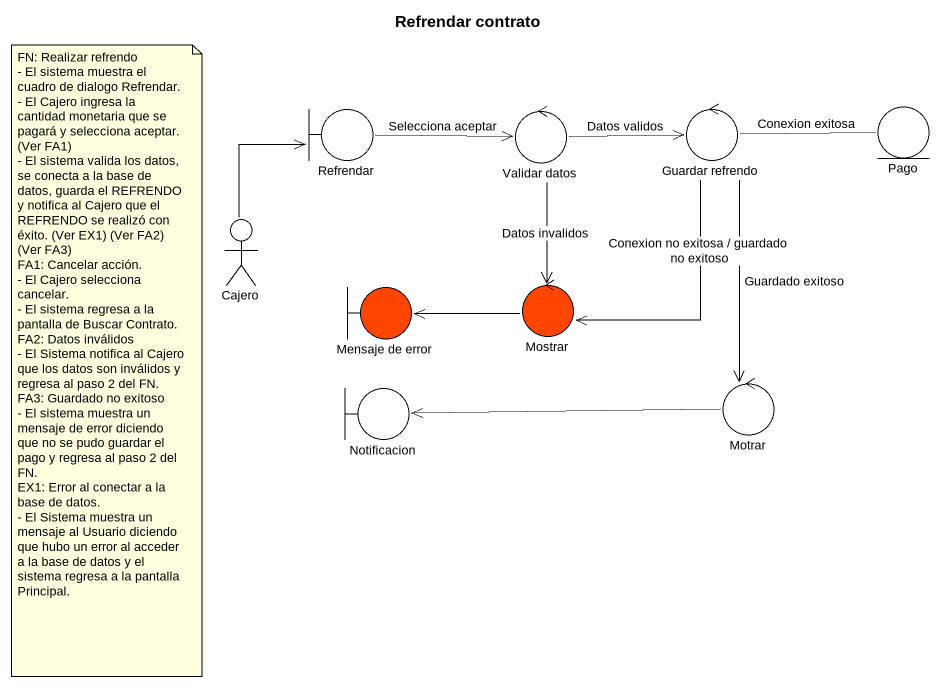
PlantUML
@startuml
title Refrendar contrato
boundary Refrendar
control "Validar datos" as Validar_datos
control "Guardar refrendo" as Guardar_refrendo
entity Pago
actor Cajero
boundary "Mensaje de error" as Mensaje_de_error #FF4500
control Mostrar #FF4500
boundary Notificacion
control Motrar
Refrendar -right-> Validar_datos : Selecciona aceptar
Validar_datos -right-> Guardar_refrendo : Datos validos
Validar_datos --> Mostrar : Datos invalidos
Guardar_refrendo -right- Pago : Conexion exitosa
Guardar_refrendo --> Mostrar : Conexion no exitosa / guardado no exitoso
Guardar_refrendo --> Motrar : Guardado exitoso
Cajero -up-> Refrendar
Mostrar -left-> Mensaje_de_error
Motrar -left-> Notificacion
note as N1
  FN: Realizar refrendo
  - El sistema muestra el cuadro de dialogo Refrendar.
  - El Cajero ingresa la cantidad monetaria que se pagará y selecciona aceptar. (Ver FA1)
  - El sistema valida los datos, se conecta a la base de datos, guarda el REFRENDO y notifica al Cajero que el REFRENDO se realizó con éxito. (Ver EX1) (Ver FA2) (Ver FA3)
  FA1: Cancelar acción.
  - El Cajero selecciona cancelar.
  - El sistema regresa a la pantalla de Buscar Contrato.
  FA2: Datos inválidos
  - El Sistema notifica al Cajero que los datos son inválidos y regresa al paso 2 del FN.
  FA3: Guardado no exitoso
  - El sistema muestra un mensaje de error diciendo que no se pudo guardar el pago y regresa al paso 2 del FN.
  EX1: Error al conectar a la base de datos.
  - El Sistema muestra un mensaje al Usuario diciendo que hubo un error al acceder a la base de datos y el sistema regresa a la pantalla Principal.
end note
@enduml
